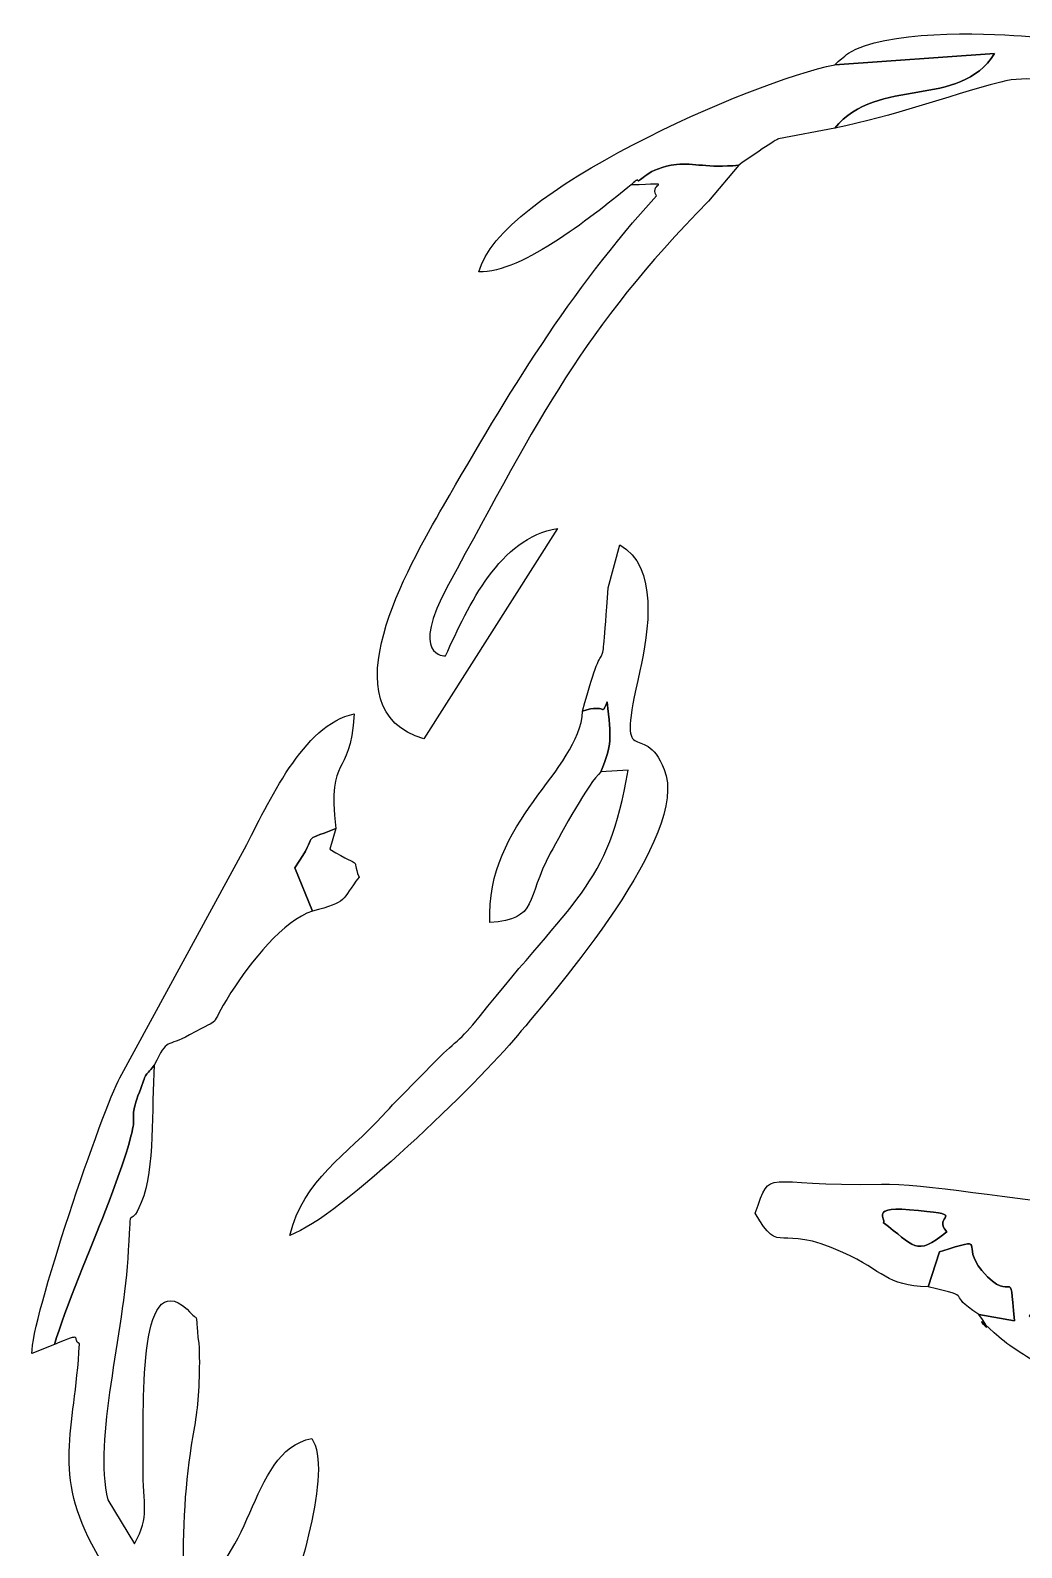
# Model space of a CAD drawing. Header units: millimetres. Extents: x -96.4 to -32.6, y 54.4 to 144.6.
# Drawn here: x -96.35 to -83.08, y 113.26 to 133.59 of the extents above; entities that cross this region are included whole.
import ezdxf

# ---------------------------------------------------------------- set-up
doc = ezdxf.new("R2010")
doc.units = ezdxf.units.MM
doc.header["$MEASUREMENT"] = 0
doc.layers.add('layer 1', color=7, linetype='Continuous')

msp = doc.modelspace()

# ---------------------------------------------------------------- linework, layer by layer
at = {"layer": 'layer 1', "color": 9}
for points, knots in [([(-85.5828, 133.1253), (-85.5828, 133.1253), (-83.4417, 133.2751), (-83.4417, 133.2751), (-83.4417, 133.2751), (-83.9163, 132.5216), (-85.0009, 132.9785), (-85.5828, 132.2748), (-85.5828, 132.2748), (-84.7661, 132.4429), (-84.1333, 132.6876), (-83.3586, 132.8928), (-83.3586, 132.8928), (-82.6275, 133.0865), (-81.8114, 132.5307), (-80.9899, 132.8707), (-80.9899, 132.8707), (-81.0556, 133.3679), (-82.2682, 133.4396), (-83.0794, 133.5105), (-83.0794, 133.5105), (-83.5847, 133.5546), (-84.9314, 133.5854), (-85.3993, 133.2785), (-85.3993, 133.2785), (-85.4295, 133.2587), (-85.4659, 133.2225), (-85.4904, 133.2048), (-85.4904, 133.2048), (-85.5159, 133.1864), (-85.5526, 133.1524), (-85.5828, 133.1253)], [0, 0, 0, 0, 0.1111111, 0.1111111, 0.1111111, 0.1111111, 0.2222222, 0.2222222, 0.2222222, 0.2222222, 0.3333333, 0.3333333, 0.3333333, 0.3333333, 0.4444444, 0.4444444, 0.4444444, 0.4444444, 0.5555556, 0.5555556, 0.5555556, 0.5555556, 0.6666667, 0.6666667, 0.6666667, 0.6666667, 0.7777778, 0.7777778, 0.7777778, 0.7777778, 1, 1, 1, 1]), ([(-88.3096, 131.5145), (-87.6669, 131.5321), (-88.0862, 131.5583), (-87.9697, 131.3702), (-87.9697, 131.3702), (-89.1375, 130.0824), (-89.9493, 128.7295), (-90.8235, 127.2139), (-90.8235, 127.2139), (-91.2879, 126.4088), (-92.4032, 124.4835), (-91.0853, 124.0933), (-91.0853, 124.0933), (-91.0853, 124.0933), (-89.2951, 126.914), (-89.2951, 126.914), (-89.2951, 126.914), (-90.0763, 126.7804), (-90.4764, 125.8983), (-90.7956, 125.2055), (-90.7956, 125.2055), (-90.7973, 125.2076), (-91.2928, 125.1782), (-90.7552, 126.1628), (-90.7552, 126.1628), (-89.509, 128.4455), (-88.9765, 129.5541), (-87.2749, 131.2969), (-87.2749, 131.2969), (-87.2749, 131.2969), (-86.8684, 131.7785), (-86.8684, 131.7785), (-86.8684, 131.7785), (-87.298, 131.7385), (-87.459, 131.812), (-87.7023, 131.7877), (-87.7023, 131.7877), (-88.0936, 131.7488), (-88.1951, 131.5353), (-88.2181, 131.5753), (-88.2181, 131.5753), (-88.234, 131.6029), (-88.2787, 131.5342), (-88.3096, 131.5145)], [0, 0, 0, 0, 0.0833333, 0.0833333, 0.0833333, 0.0833333, 0.1666667, 0.1666667, 0.1666667, 0.1666667, 0.25, 0.25, 0.25, 0.25, 0.3333333, 0.3333333, 0.3333333, 0.3333333, 0.4166667, 0.4166667, 0.4166667, 0.4166667, 0.5, 0.5, 0.5, 0.5, 0.5833333, 0.5833333, 0.5833333, 0.5833333, 0.6666667, 0.6666667, 0.6666667, 0.6666667, 0.75, 0.75, 0.75, 0.75, 0.8333333, 0.8333333, 0.8333333, 0.8333333, 1, 1, 1, 1]), ([(-88.959, 124.4653), (-88.6241, 124.5802), (-88.7207, 124.3765), (-88.6294, 124.592), (-88.6294, 124.592), (-88.5783, 124.0935), (-88.5636, 124.0181), (-88.7152, 123.6522), (-88.7152, 123.6522), (-88.7152, 123.6522), (-88.3509, 123.673), (-88.3509, 123.673), (-88.3509, 123.673), (-88.6118, 122.1092), (-89.0911, 121.951), (-90.3432, 120.3677), (-90.3432, 120.3677), (-90.5915, 120.0537), (-90.6791, 120.0338), (-90.9595, 119.7457), (-90.9595, 119.7457), (-91.2235, 119.4744), (-91.3808, 119.3273), (-91.6392, 119.0436), (-91.6392, 119.0436), (-92.1085, 118.5281), (-92.6968, 118.1898), (-92.8793, 117.4435), (-92.8793, 117.4435), (-92.1994, 117.6877), (-90.347, 119.5024), (-89.8323, 120.1191), (-89.8323, 120.1191), (-89.3119, 120.7427), (-87.5157, 122.8047), (-87.8648, 123.685), (-87.8648, 123.685), (-88.1484, 124.4), (-88.5253, 123.5627), (-88.1921, 125.0049), (-88.1921, 125.0049), (-88.0724, 125.5232), (-87.9413, 126.4144), (-88.4594, 126.6922), (-88.4594, 126.6922), (-88.4594, 126.6922), (-88.6165, 126.1188), (-88.6165, 126.1188), (-88.6165, 126.1188), (-88.7313, 124.5948), (-88.6116, 125.7935), (-88.959, 124.4653)], [0, 0, 0, 0, 0.0714286, 0.0714286, 0.0714286, 0.0714286, 0.1428571, 0.1428571, 0.1428571, 0.1428571, 0.2142857, 0.2142857, 0.2142857, 0.2142857, 0.2857143, 0.2857143, 0.2857143, 0.2857143, 0.3571429, 0.3571429, 0.3571429, 0.3571429, 0.4285714, 0.4285714, 0.4285714, 0.4285714, 0.5, 0.5, 0.5, 0.5, 0.5714286, 0.5714286, 0.5714286, 0.5714286, 0.6428571, 0.6428571, 0.6428571, 0.6428571, 0.7142857, 0.7142857, 0.7142857, 0.7142857, 0.7857143, 0.7857143, 0.7857143, 0.7857143, 0.8571429, 0.8571429, 0.8571429, 0.8571429, 1, 1, 1, 1]), ([(-92.5779, 121.7854), (-92.1014, 121.909), (-92.1907, 121.9305), (-91.9531, 122.2422), (-91.9531, 122.2422), (-92.0673, 122.5373), (-91.8702, 122.3333), (-92.3442, 122.6173), (-92.3442, 122.6173), (-92.3442, 122.6173), (-92.2642, 122.8934), (-92.2642, 122.8934), (-92.2642, 122.8934), (-92.7804, 122.6837), (-92.4511, 122.8865), (-92.8122, 122.3672), (-92.8122, 122.3672), (-92.8122, 122.3672), (-92.5779, 121.7854), (-92.5779, 121.7854)], [0, 0, 0, 0, 0.1666667, 0.1666667, 0.1666667, 0.1666667, 0.3333333, 0.3333333, 0.3333333, 0.3333333, 0.5, 0.5, 0.5, 0.5, 0.6666667, 0.6666667, 0.6666667, 0.6666667, 1, 1, 1, 1])]:
    msp.add_open_spline(points, degree=3, knots=knots, dxfattribs=at)
at = {"layer": 'layer 1', "color": 8}
for points, knots in [([(-85.5828, 133.1253), (-86.6798, 132.906), (-90.1012, 131.411), (-90.3468, 130.35), (-90.3468, 130.35), (-89.7769, 130.3219), (-88.7579, 131.1486), (-88.3096, 131.5145), (-88.3096, 131.5145), (-88.2787, 131.5342), (-88.234, 131.6029), (-88.2181, 131.5753), (-88.2181, 131.5753), (-88.1951, 131.5353), (-88.0936, 131.7488), (-87.7023, 131.7877), (-87.7023, 131.7877), (-87.459, 131.812), (-87.298, 131.7385), (-86.8684, 131.7785), (-86.8684, 131.7785), (-86.6421, 131.9448), (-86.3201, 132.1498), (-86.3337, 132.1319), (-86.3337, 132.1319), (-86.3337, 132.1319), (-85.5828, 132.2748), (-85.5828, 132.2748), (-85.5828, 132.2748), (-85.0009, 132.9785), (-83.9163, 132.5216), (-83.4417, 133.2751), (-83.4417, 133.2751), (-83.4417, 133.2751), (-85.5828, 133.1253), (-85.5828, 133.1253)], [0, 0, 0, 0, 0.1, 0.1, 0.1, 0.1, 0.2, 0.2, 0.2, 0.2, 0.3, 0.3, 0.3, 0.3, 0.4, 0.4, 0.4, 0.4, 0.5, 0.5, 0.5, 0.5, 0.6, 0.6, 0.6, 0.6, 0.7, 0.7, 0.7, 0.7, 0.8, 0.8, 0.8, 0.8, 1, 1, 1, 1]), ([(-88.959, 124.4653), (-88.9963, 123.6594), (-90.258, 122.9945), (-90.2019, 121.6332), (-90.2019, 121.6332), (-89.5423, 121.6765), (-89.7246, 121.9477), (-89.3911, 122.5618), (-89.3911, 122.5618), (-89.2311, 122.8565), (-88.8801, 123.5023), (-88.7152, 123.6522), (-88.7152, 123.6522), (-88.5636, 124.0181), (-88.5783, 124.0935), (-88.6294, 124.592), (-88.6294, 124.592), (-88.7207, 124.3765), (-88.6241, 124.5802), (-88.959, 124.4653)], [0, 0, 0, 0, 0.1666667, 0.1666667, 0.1666667, 0.1666667, 0.3333333, 0.3333333, 0.3333333, 0.3333333, 0.5, 0.5, 0.5, 0.5, 0.6666667, 0.6666667, 0.6666667, 0.6666667, 1, 1, 1, 1])]:
    msp.add_open_spline(points, degree=3, knots=knots, dxfattribs=at)
at = {"layer": 'layer 1', "color": 251}
for points, knots in [([(-96.0297, 115.9824), (-95.9005, 116.4504), (-95.5209, 117.325), (-95.3565, 117.7551), (-95.3565, 117.7551), (-94.7287, 119.3976), (-95.1145, 118.7752), (-94.8947, 119.3628), (-94.8947, 119.3628), (-94.7889, 119.6456), (-94.8433, 119.546), (-94.694, 119.7219), (-94.694, 119.7219), (-94.5117, 120.1115), (-94.5351, 119.9515), (-94.2213, 120.1284), (-94.2213, 120.1284), (-93.7328, 120.404), (-94.0119, 120.1573), (-93.6676, 120.697), (-93.6676, 120.697), (-93.4091, 121.1022), (-92.9593, 121.668), (-92.5779, 121.7854), (-92.5779, 121.7854), (-92.5779, 121.7854), (-92.8122, 122.3672), (-92.8122, 122.3672), (-92.8122, 122.3672), (-92.4511, 122.8865), (-92.7804, 122.6837), (-92.2642, 122.8934), (-92.2642, 122.8934), (-92.3778, 123.945), (-92.0753, 123.504), (-92.0185, 124.4301), (-92.0185, 124.4301), (-92.7016, 124.2838), (-93.1604, 123.2459), (-93.4874, 122.621), (-93.4874, 122.621), (-93.4874, 122.621), (-95.1562, 119.556), (-95.1562, 119.556), (-95.1562, 119.556), (-95.3793, 119.1512), (-96.3541, 116.3011), (-96.3321, 115.8623), (-96.3321, 115.8623), (-96.3321, 115.8623), (-96.0297, 115.9824), (-96.0297, 115.9824)], [0, 0, 0, 0, 0.0714286, 0.0714286, 0.0714286, 0.0714286, 0.1428571, 0.1428571, 0.1428571, 0.1428571, 0.2142857, 0.2142857, 0.2142857, 0.2142857, 0.2857143, 0.2857143, 0.2857143, 0.2857143, 0.3571429, 0.3571429, 0.3571429, 0.3571429, 0.4285714, 0.4285714, 0.4285714, 0.4285714, 0.5, 0.5, 0.5, 0.5, 0.5714286, 0.5714286, 0.5714286, 0.5714286, 0.6428571, 0.6428571, 0.6428571, 0.6428571, 0.7142857, 0.7142857, 0.7142857, 0.7142857, 0.7857143, 0.7857143, 0.7857143, 0.7857143, 0.8571429, 0.8571429, 0.8571429, 0.8571429, 1, 1, 1, 1]), ([(-84.3325, 116.7548), (-83.6602, 116.5996), (-84.1279, 116.6803), (-83.6548, 116.3857), (-83.6548, 116.3857), (-83.6548, 116.3857), (-83.1769, 116.2991), (-83.1769, 116.2991), (-83.1769, 116.2991), (-83.2473, 117.1271), (-83.1739, 116.4625), (-83.6116, 116.9718), (-83.6116, 116.9718), (-83.9123, 117.3218), (-83.4969, 117.4337), (-84.1775, 117.2242), (-84.1775, 117.2242), (-84.1775, 117.2242), (-84.3325, 116.7548), (-84.3325, 116.7548)], [0, 0, 0, 0, 0.1666667, 0.1666667, 0.1666667, 0.1666667, 0.3333333, 0.3333333, 0.3333333, 0.3333333, 0.5, 0.5, 0.5, 0.5, 0.6666667, 0.6666667, 0.6666667, 0.6666667, 1, 1, 1, 1])]:
    msp.add_open_spline(points, degree=3, knots=knots, dxfattribs=at)
at = {"layer": 'layer 1', "color": 253}
for points, knots in [([(-96.0297, 115.9824), (-95.6178, 116.1567), (-95.8093, 116.0515), (-95.6958, 115.9901), (-95.6958, 115.9901), (-95.7637, 114.7953), (-96.0673, 114.2662), (-95.479, 113.2071), (-95.479, 113.2071), (-94.526, 111.4914), (-94.1887, 112.3464), (-93.5003, 112.5787), (-93.5003, 112.5787), (-93.5613, 111.7928), (-93.8028, 110.0859), (-93.3361, 109.656), (-93.3361, 109.656), (-93.1971, 109.9666), (-93.2771, 110.5662), (-93.2504, 110.9915), (-93.2504, 110.9915), (-93.2174, 111.5183), (-93.1107, 111.7925), (-92.9752, 112.2293), (-92.9752, 112.2293), (-92.8044, 112.7799), (-92.2925, 114.3013), (-92.5859, 114.7224), (-92.5859, 114.7224), (-93.4592, 114.5583), (-93.3519, 112.8951), (-94.3044, 112.7352), (-94.3044, 112.7352), (-94.3199, 113.3488), (-94.2959, 114.0456), (-94.1988, 114.6316), (-94.1988, 114.6316), (-94.1519, 114.9145), (-94.1084, 115.1229), (-94.096, 115.488), (-94.096, 115.488), (-94.0917, 115.6176), (-94.0856, 115.8705), (-94.1002, 115.9935), (-94.1002, 115.9935), (-94.1615, 116.5137), (-94.0712, 116.2257), (-94.255, 116.4569), (-94.255, 116.4569), (-94.9297, 117.054), (-94.8328, 115.0802), (-94.8439, 114.3621), (-94.8439, 114.3621), (-94.8528, 113.7904), (-94.7439, 113.7045), (-94.9616, 113.3129), (-94.9616, 113.3129), (-94.9616, 113.3129), (-95.3155, 113.8992), (-95.3155, 113.8992), (-95.3155, 113.8992), (-95.5151, 114.7285), (-95.1041, 116.0882), (-95.0425, 117.244), (-95.0425, 117.244), (-95.0032, 117.9819), (-95.043, 117.4578), (-94.8692, 117.883), (-94.8692, 117.883), (-94.6803, 118.3452), (-94.7362, 119.1403), (-94.694, 119.7219), (-94.694, 119.7219), (-94.8433, 119.546), (-94.7889, 119.6456), (-94.8947, 119.3628), (-94.8947, 119.3628), (-95.1145, 118.7752), (-94.7287, 119.3976), (-95.3565, 117.7551), (-95.3565, 117.7551), (-95.5209, 117.325), (-95.9005, 116.4504), (-96.0297, 115.9824)], [0, 0, 0, 0, 0.0454545, 0.0454545, 0.0454545, 0.0454545, 0.0909091, 0.0909091, 0.0909091, 0.0909091, 0.1363636, 0.1363636, 0.1363636, 0.1363636, 0.1818182, 0.1818182, 0.1818182, 0.1818182, 0.2272727, 0.2272727, 0.2272727, 0.2272727, 0.2727273, 0.2727273, 0.2727273, 0.2727273, 0.3181818, 0.3181818, 0.3181818, 0.3181818, 0.3636364, 0.3636364, 0.3636364, 0.3636364, 0.4090909, 0.4090909, 0.4090909, 0.4090909, 0.4545455, 0.4545455, 0.4545455, 0.4545455, 0.5, 0.5, 0.5, 0.5, 0.5454545, 0.5454545, 0.5454545, 0.5454545, 0.5909091, 0.5909091, 0.5909091, 0.5909091, 0.6363636, 0.6363636, 0.6363636, 0.6363636, 0.6818182, 0.6818182, 0.6818182, 0.6818182, 0.7272727, 0.7272727, 0.7272727, 0.7272727, 0.7727273, 0.7727273, 0.7727273, 0.7727273, 0.8181818, 0.8181818, 0.8181818, 0.8181818, 0.8636364, 0.8636364, 0.8636364, 0.8636364, 0.9090909, 0.9090909, 0.9090909, 0.9090909, 1, 1, 1, 1]), ([(-84.3325, 116.7548), (-84.3325, 116.7548), (-84.1775, 117.2242), (-84.1775, 117.2242), (-84.1775, 117.2242), (-83.4969, 117.4337), (-83.9123, 117.3218), (-83.6116, 116.9718), (-83.6116, 116.9718), (-83.1739, 116.4625), (-83.2473, 117.1271), (-83.1769, 116.2991), (-83.1769, 116.2991), (-83.1769, 116.2991), (-83.6548, 116.3857), (-83.6548, 116.3857), (-83.6548, 116.3857), (-83.3362, 115.9493), (-83.8647, 116.5361), (-83.4458, 116.1378), (-83.4458, 116.1378), (-83.3685, 116.0643), (-83.2731, 115.9904), (-83.1462, 115.9069), (-83.1462, 115.9069), (-82.8881, 115.7368), (-82.786, 115.6897), (-82.5819, 115.5505), (-82.5819, 115.5505), (-81.725, 115.5979), (-82.3373, 115.5249), (-82.1237, 115.74), (-82.1237, 115.74), (-82.1237, 115.74), (-82.5546, 116.0225), (-82.5546, 116.0225), (-82.5546, 116.0225), (-82.8185, 116.1952), (-82.7184, 116.0985), (-82.9802, 116.3652), (-82.9802, 116.3652), (-82.8661, 116.4307), (-82.9665, 116.4243), (-82.709, 116.4551), (-82.709, 116.4551), (-82.3132, 116.5024), (-81.9491, 116.3321), (-81.4598, 116.3186), (-81.4598, 116.3186), (-80.9202, 116.3037), (-80.2161, 116.4151), (-79.7187, 116.3659), (-79.7187, 116.3659), (-79.838, 116.6467), (-79.8494, 116.6343), (-79.852, 116.9967), (-79.852, 116.9967), (-79.852, 116.9967), (-79.207, 116.9932), (-79.207, 116.9932), (-79.207, 116.9932), (-79.2604, 117.5587), (-79.22, 117.651), (-79.5001, 117.9439), (-79.5001, 117.9439), (-79.6977, 118.0672), (-79.5527, 117.7535), (-79.7392, 118.2107), (-79.7392, 118.2107), (-79.7759, 118.1868), (-79.8204, 118.1859), (-79.8401, 118.1264), (-79.8401, 118.1264), (-80.1232, 117.2763), (-83.8588, 118.1535), (-84.958, 118.1285), (-84.958, 118.1285), (-86.5922, 118.0915), (-86.4158, 118.3815), (-86.6486, 117.7407), (-86.6486, 117.7407), (-86.3003, 117.1357), (-86.365, 117.6261), (-85.4719, 117.2148), (-85.4719, 117.2148), (-84.9208, 116.961), (-84.8999, 116.7693), (-84.3325, 116.7548)], [0, 0, 0, 0, 0.0434783, 0.0434783, 0.0434783, 0.0434783, 0.0869565, 0.0869565, 0.0869565, 0.0869565, 0.1304348, 0.1304348, 0.1304348, 0.1304348, 0.173913, 0.173913, 0.173913, 0.173913, 0.2173913, 0.2173913, 0.2173913, 0.2173913, 0.2608696, 0.2608696, 0.2608696, 0.2608696, 0.3043478, 0.3043478, 0.3043478, 0.3043478, 0.3478261, 0.3478261, 0.3478261, 0.3478261, 0.3913043, 0.3913043, 0.3913043, 0.3913043, 0.4347826, 0.4347826, 0.4347826, 0.4347826, 0.4782609, 0.4782609, 0.4782609, 0.4782609, 0.5217391, 0.5217391, 0.5217391, 0.5217391, 0.5652174, 0.5652174, 0.5652174, 0.5652174, 0.6086957, 0.6086957, 0.6086957, 0.6086957, 0.6521739, 0.6521739, 0.6521739, 0.6521739, 0.6956522, 0.6956522, 0.6956522, 0.6956522, 0.7391304, 0.7391304, 0.7391304, 0.7391304, 0.7826087, 0.7826087, 0.7826087, 0.7826087, 0.826087, 0.826087, 0.826087, 0.826087, 0.8695652, 0.8695652, 0.8695652, 0.8695652, 0.9130435, 0.9130435, 0.9130435, 0.9130435, 1, 1, 1, 1]), ([(-84.0836, 117.4906), (-84.4996, 117.1392), (-84.5227, 117.3181), (-84.9362, 117.6157), (-84.9362, 117.6157), (-84.866, 117.653), (-85.1756, 117.8508), (-84.4597, 117.7768), (-84.4597, 117.7768), (-83.793, 117.7079), (-84.2874, 117.715), (-84.0836, 117.4906)], [0, 0, 0, 0, 0.25, 0.25, 0.25, 0.25, 0.5, 0.5, 0.5, 0.5, 1, 1, 1, 1])]:
    msp.add_open_spline(points, degree=3, knots=knots, dxfattribs=at)
at = {"layer": 'layer 1', "color": 254}
msp.add_open_spline([(-84.9362, 117.6157), (-84.5227, 117.3181), (-84.4996, 117.1392), (-84.0836, 117.4906), (-84.0836, 117.4906), (-84.2874, 117.715), (-83.793, 117.7079), (-84.4597, 117.7768), (-84.4597, 117.7768), (-85.1756, 117.8508), (-84.866, 117.653), (-84.9362, 117.6157)], degree=3, knots=[0, 0, 0, 0, 0.25, 0.25, 0.25, 0.25, 0.5, 0.5, 0.5, 0.5, 1, 1, 1, 1], dxfattribs=at)

doc.saveas('drawing.dxf')
